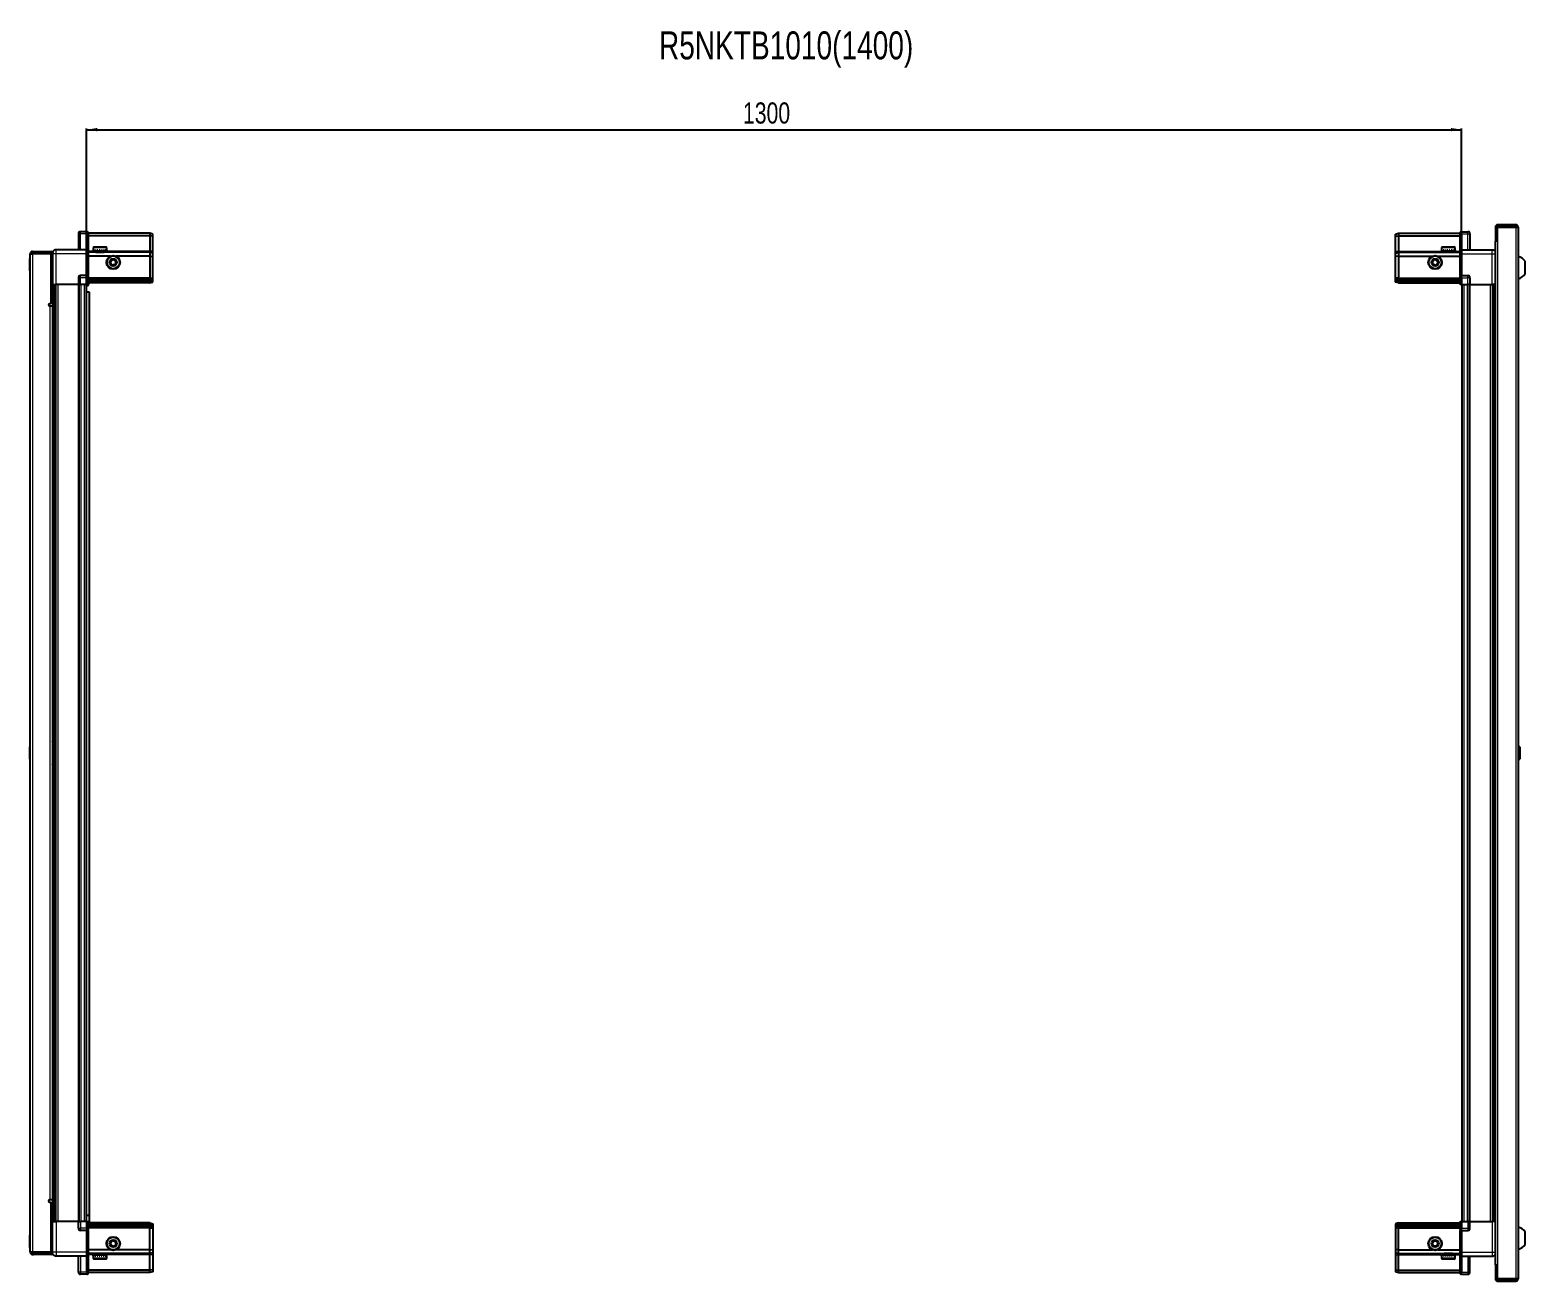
# Model space of a CAD drawing. Header units: millimetres. Extents: x -659 to 3374, y -1410 to 1457.
# Drawn here: x 718 to 2131, y 274 to 1457 of the extents above; entities that cross this region are included whole.
import ezdxf

# ---------------------------------------------------------------- set-up
doc = ezdxf.new("R2010")
doc.units = ezdxf.units.MM
doc.layers.add('FORMAT', color=7, linetype='Continuous')
doc.styles.add('SLDTEXTSTYLE0', font='TXT', dxfattribs={"width": 0.75})
doc.dimstyles.new('SLDDIMSTYLE0', dxfattribs={"dimtxt": 20, "dimasz": 10, "dimexe": 0, "dimexo": 0.0625, "dimgap": 5, "dimtad": 2, "dimdec": 1, "dimrnd": 1e-09, "dimzin": 12, "dimdsep": 46, "dimtxsty": 'SLDTEXTSTYLE0', "dimsah": 1, "dimcen": 0.09, "dimadec": 0, "dimazin": 3, "dimtfac": 1, "dimtofl": 0, "dimtmove": 0, "dimatfit": 3, "dimfxl": 0, "dimfrac": 2, "dimtolj": 1, "dimtzin": 12, "dimarcsym": 0})

# ---------------------------------------------------------------- blocks, each defined once
blk = doc.blocks.new('_D_6')
at = {"layer": 'FORMAT'}
for p, q in [((771.5, 1216.3), (771.5, 1363.8)), ((771.5, 1362.8), (2071.5, 1362.8)), ((2071.5, 1216.3), (2071.5, 1363.8))]:
    blk.add_line(p, q, dxfattribs=at)
for points in [[(771.5, 1362.8), (781.5, 1361.3), (781.5, 1364.4)], [(2071.5, 1362.8), (2061.5, 1364.4), (2061.5, 1361.3)]]:
    blk.add_solid(points, dxfattribs=at)
at = {"layer": 'FORMAT', "insert": (1392, 1388.6), "char_height": 20, "attachment_point": 1, "style": 'SLDTEXTSTYLE0'}
blk.add_mtext('1300', dxfattribs=at)

msp = doc.modelspace()

# ---------------------------------------------------------------- linework, layer by layer
at = {"color": 7, "linetype": 'Continuous', "lineweight": 25}
for p, q in [((2122.77, 1272.83), (2105.47, 1272.83)), ((2122.77, 1271.33), (2122.77, 1272.83)), ((763.67, 1264.33), (763.67, 1249.33)), ((771.67, 1266.33), (765.67, 1266.33)), ((771.67, 1266.33), (772.01, 1266.33)), ((771.67, 1266.33), (771.67, 1264.33)), ((771.67, 1249.53), (771.67, 1264.33)), ((771.67, 1249.53), (771.67, 1264.33)), ((772.87, 1265.83), (772.01, 1266.33)), ((772.87, 1264.33), (772.87, 1265.83)), ((831.17, 1264.83), (772.87, 1264.83)), ((772.87, 1264.33), (772.87, 1249.53)), ((831.17, 1262.33), (772.87, 1262.33)), ((831.17, 1264.83), (831.17, 1262.33)), ((834.17, 1264.03), (831.17, 1264.83)), ((831.17, 1262.33), (831.17, 1247.83)), ((834.17, 1262.17), (831.17, 1262.33)), ((834.17, 1262.17), (834.17, 1264.03)), ((834.17, 1247.83), (834.17, 1262.17)), ((2008.87, 1264.03), (2011.87, 1264.83)), ((2008.87, 1262.17), (2008.87, 1264.03)), ((2008.87, 1262.17), (2011.87, 1262.33)), ((2008.87, 1247.83), (2008.87, 1262.17)), ((2011.87, 1264.83), (2011.87, 1262.33)), ((2011.87, 1264.83), (2070.17, 1264.83)), ((2011.87, 1262.33), (2011.87, 1247.83)), ((2011.87, 1262.33), (2070.17, 1262.33)), ((2071.04, 1266.33), (2070.17, 1265.83)), ((2071.04, 1266.33), (2070.17, 1265.83)), ((2070.17, 1265.83), (2070.17, 1264.33)), ((2070.17, 1249.53), (2070.17, 1264.33)), ((2071.37, 1266.33), (2071.04, 1266.33)), ((2071.37, 1266.33), (2071.04, 1266.33)), ((2071.37, 1266.33), (2071.37, 1266.33)), ((2071.37, 1264.33), (2071.37, 1266.33)), ((2071.37, 1266.33), (2077.37, 1266.33)), ((2071.37, 1264.33), (2071.37, 1249.53)), ((2079.37, 1264.33), (2079.37, 1249.33)), ((2103.37, 1270.73), (2103.37, 1258.33)), ((2103.37, 1258.33), (2104.87, 1258.33)), ((2104.87, 1270.73), (2104.87, 1258.33)), ((2105.37, 1257.83), (2105.37, 1270.73)), ((2105.37, 1270.73), (2122.77, 1270.73)), ((2122.77, 1271.33), (2105.47, 1271.33)), ((2122.77, 1270.73), (2124.87, 1270.73)), ((2124.87, 1270.73), (2124.87, 275.93)), ((719.67, 1245.48), (718.17, 1245.48)), ((718.17, 1244.98), (718.17, 1245.48)), ((718.17, 301.68), (718.17, 1244.98)), ((720.27, 1246.08), (720.27, 1247.58)), ((720.27, 1247.58), (721.17, 1247.58)), ((720.27, 1246.08), (721.17, 1246.08)), ((720.27, 1245.58), (737.67, 1245.58)), ((721.17, 1246.08), (721.17, 1247.58)), ((721.17, 1247.58), (737.67, 1247.58)), ((721.17, 1246.08), (737.67, 1246.08)), ((737.67, 1246.08), (737.67, 1247.58)), ((739.17, 1245.58), (737.67, 1245.58)), ((737.67, 1245.58), (737.67, 1198.08)), ((739.17, 1245.33), (739.17, 1216.33)), ((771.67, 1249.33), (742.67, 1249.33)), ((771.67, 1249.33), (771.67, 1249.53)), ((771.67, 1249.33), (772.87, 1249.33)), ((771.67, 1245.33), (771.67, 1249.33)), ((771.67, 1225.03), (771.67, 1245.33)), ((772.87, 1249.53), (772.87, 1249.33)), ((772.87, 1249.33), (772.87, 1245.33)), ((831.17, 1246.83), (772.87, 1246.83)), ((772.87, 1245.33), (772.87, 1225.03)), ((777.67, 1251.23), (777.67, 1248.83)), ((777.67, 1248.83), (777.67, 1248.33)), ((777.67, 1248.33), (777.81, 1248.33)), ((778, 1248.83), (777.81, 1248.83)), ((777.81, 1248.83), (777.81, 1248.33)), ((777.81, 1248.33), (778, 1248.33)), ((778, 1248.83), (778, 1248.33)), ((778, 1248.33), (778.53, 1248.33)), ((778.47, 1252.03), (785.64, 1252.03)), ((778.93, 1248.83), (778.53, 1248.83)), ((778.53, 1248.83), (778.53, 1248.33)), ((778.53, 1248.33), (778.93, 1248.33)), ((778.93, 1248.83), (778.93, 1248.33)), ((778.93, 1248.33), (779.8, 1248.33)), ((779.77, 1248.33), (779.77, 1248.23)), ((779.77, 1248.23), (788.57, 1248.23)), ((780.37, 1248.83), (779.8, 1248.83)), ((779.8, 1248.83), (779.8, 1248.33)), ((779.8, 1248.33), (780.37, 1248.33)), ((780.17, 1247.83), (780.86, 1247.35)), ((780.17, 1247.83), (785.2, 1247.83)), ((780.86, 1247.35), (780.17, 1246.86)), ((780.17, 1246.86), (780.17, 1246.83)), ((780.17, 1246.86), (785.2, 1246.86)), ((780.37, 1248.83), (780.37, 1248.33)), ((780.37, 1248.33), (781.49, 1248.33)), ((780.86, 1247.35), (785.03, 1247.35)), ((782.18, 1248.83), (781.49, 1248.83)), ((781.49, 1248.83), (781.49, 1248.33)), ((781.49, 1248.33), (782.18, 1248.33)), ((782.18, 1248.83), (782.18, 1248.33)), ((782.18, 1248.33), (783.46, 1248.33)), ((784.19, 1248.83), (783.46, 1248.83)), ((783.46, 1248.83), (783.46, 1248.33)), ((783.46, 1248.33), (783.69, 1248.33)), ((783.69, 1248.83), (783.69, 1248.33)), ((784.19, 1248.83), (784.19, 1248.33)), ((784.19, 1248.83), (784.19, 1248.33)), ((784.19, 1248.33), (785.49, 1248.33)), ((784.19, 1248.33), (784.19, 1248.33)), ((785.03, 1247.35), (787.48, 1247.35)), ((785.2, 1247.83), (788.17, 1247.83)), ((785.2, 1246.86), (788.17, 1246.86)), ((786.2, 1248.83), (785.49, 1248.83)), ((785.49, 1248.83), (785.49, 1248.33)), ((785.55, 1248.83), (785.55, 1248.33)), ((785.55, 1248.33), (786.2, 1248.33)), ((785.64, 1252.03), (789.87, 1252.03)), ((786.2, 1248.83), (786.2, 1248.33)), ((786.2, 1248.33), (787.39, 1248.33)), ((788.01, 1248.83), (787.39, 1248.83)), ((787.39, 1248.83), (787.39, 1248.33)), ((787.39, 1248.33), (788.01, 1248.33)), ((787.48, 1247.35), (788.17, 1247.83)), ((788.17, 1246.86), (787.48, 1247.35)), ((788.01, 1248.83), (788.01, 1248.33)), ((788.01, 1248.33), (788.98, 1248.33)), ((788.17, 1246.83), (788.17, 1246.86)), ((788.57, 1248.23), (788.57, 1248.33)), ((789.44, 1248.83), (788.98, 1248.83)), ((788.98, 1248.83), (788.98, 1248.33)), ((788.98, 1248.33), (789.44, 1248.33)), ((789.44, 1248.83), (789.44, 1248.33)), ((789.44, 1248.33), (790.1, 1248.33)), ((790.36, 1248.83), (790.1, 1248.83)), ((790.1, 1248.83), (790.1, 1248.33)), ((790.1, 1248.33), (790.36, 1248.33)), ((790.36, 1248.83), (790.36, 1248.33)), ((790.36, 1248.33), (790.63, 1248.33)), ((790.67, 1248.83), (790.63, 1248.83)), ((790.63, 1248.83), (790.63, 1248.33)), ((790.63, 1248.33), (790.67, 1248.33)), ((790.67, 1248.83), (790.67, 1251.23)), ((790.67, 1248.83), (790.67, 1248.33)), ((831.17, 1247.83), (831.17, 1246.83)), ((831.17, 1246.83), (831.17, 1243.33)), ((834.17, 1246.03), (831.17, 1246.83)), ((834.17, 1246.03), (834.17, 1247.83)), ((834.17, 1243), (834.17, 1246.03)), ((2008.87, 1246.03), (2008.87, 1247.83)), ((2008.87, 1246.03), (2011.87, 1246.83)), ((2008.87, 1243), (2008.87, 1246.03)), ((2011.87, 1247.83), (2011.87, 1246.83)), ((2011.87, 1246.83), (2011.87, 1243.33)), ((2011.87, 1246.83), (2070.17, 1246.83)), ((2052.37, 1251.23), (2052.37, 1248.33)), ((2052.37, 1248.33), (2052.41, 1248.33)), ((2052.53, 1248.83), (2052.41, 1248.83)), ((2052.41, 1248.83), (2052.41, 1248.33)), ((2052.41, 1248.33), (2052.53, 1248.33)), ((2052.53, 1248.83), (2052.53, 1248.33)), ((2052.53, 1248.33), (2052.94, 1248.33)), ((2053.28, 1248.83), (2052.94, 1248.83)), ((2052.94, 1248.83), (2052.94, 1248.33)), ((2052.94, 1248.33), (2053.28, 1248.33)), ((2053.17, 1252.03), (2064.57, 1252.03)), ((2053.28, 1248.83), (2053.28, 1248.33)), ((2053.28, 1248.33), (2054.05, 1248.33)), ((2054.58, 1248.83), (2054.05, 1248.83)), ((2054.05, 1248.83), (2054.05, 1248.33)), ((2054.05, 1248.33), (2054.58, 1248.33)), ((2054.47, 1248.33), (2054.47, 1248.23)), ((2054.47, 1248.23), (2063.27, 1248.23)), ((2054.58, 1248.83), (2054.58, 1248.33)), ((2054.58, 1248.33), (2055.63, 1248.33)), ((2054.87, 1247.83), (2055.56, 1247.35)), ((2054.87, 1247.83), (2062.87, 1247.83)), ((2055.56, 1247.35), (2054.87, 1246.86)), ((2054.87, 1246.86), (2054.87, 1246.83)), ((2054.87, 1246.86), (2062.87, 1246.86)), ((2055.56, 1247.35), (2062.18, 1247.35)), ((2056.3, 1248.83), (2055.63, 1248.83)), ((2055.63, 1248.83), (2055.63, 1248.33)), ((2055.63, 1248.33), (2056.3, 1248.33)), ((2056.3, 1248.83), (2056.3, 1248.33)), ((2056.3, 1248.33), (2057.53, 1248.33)), ((2058.27, 1248.83), (2057.53, 1248.83)), ((2057.53, 1248.83), (2057.53, 1248.33)), ((2057.53, 1248.33), (2057.97, 1248.33)), ((2057.97, 1248.83), (2057.97, 1248.33)), ((2058.27, 1248.83), (2058.27, 1248.33)), ((2058.27, 1248.33), (2059.57, 1248.33)), ((2060.29, 1248.83), (2059.57, 1248.83)), ((2059.57, 1248.83), (2059.57, 1248.33)), ((2059.84, 1248.83), (2059.84, 1248.33)), ((2059.84, 1248.33), (2060.29, 1248.33)), ((2060.29, 1248.83), (2060.29, 1248.33)), ((2060.29, 1248.33), (2061.53, 1248.33)), ((2062.19, 1248.83), (2061.53, 1248.83)), ((2061.53, 1248.83), (2061.53, 1248.33)), ((2061.53, 1248.33), (2062.19, 1248.33)), ((2062.18, 1247.35), (2062.87, 1247.83)), ((2062.87, 1246.86), (2062.18, 1247.35)), ((2062.19, 1248.83), (2062.19, 1248.33)), ((2062.19, 1248.33), (2063.23, 1248.33)), ((2062.87, 1246.83), (2062.87, 1246.86)), ((2063.75, 1248.83), (2063.23, 1248.83)), ((2063.23, 1248.83), (2063.23, 1248.33)), ((2063.23, 1248.33), (2063.75, 1248.33)), ((2063.27, 1248.23), (2063.27, 1248.33)), ((2063.75, 1248.83), (2063.75, 1248.33)), ((2063.75, 1248.33), (2064.51, 1248.33)), ((2064.84, 1248.83), (2064.51, 1248.83)), ((2064.51, 1248.83), (2064.51, 1248.33)), ((2064.51, 1248.33), (2064.84, 1248.33)), ((2064.84, 1248.83), (2064.84, 1248.33)), ((2064.84, 1248.33), (2065.23, 1248.33)), ((2065.34, 1248.83), (2065.23, 1248.83)), ((2065.23, 1248.83), (2065.23, 1248.33)), ((2065.23, 1248.33), (2065.34, 1248.33)), ((2065.34, 1248.83), (2065.34, 1248.33)), ((2065.34, 1248.33), (2065.37, 1248.33)), ((2065.37, 1248.33), (2065.37, 1251.23)), ((2070.17, 1249.33), (2070.17, 1249.53)), ((2071.37, 1249.33), (2070.17, 1249.33)), ((2070.17, 1245.33), (2070.17, 1249.33)), ((2070.17, 1225.03), (2070.17, 1245.33)), ((2071.37, 1249.53), (2071.37, 1249.33)), ((2071.37, 1249.33), (2071.37, 1245.33)), ((2071.37, 1249.33), (2100.37, 1249.33)), ((2071.37, 1245.33), (2071.37, 1225.03)), ((2103.27, 1257.83), (2103.27, 288.83)), ((2103.27, 1257.83), (2105.37, 1257.83)), ((718.17, 1240.96), (717.87, 1240.96)), ((717.87, 1229.39), (717.87, 1240.96)), ((794.17, 1243.33), (772.87, 1243.33)), ((831.17, 1243.33), (799.17, 1243.33)), ((831.17, 1243.33), (831.17, 1222.83)), ((831.17, 1243.33), (834.17, 1243)), ((834.17, 1222.83), (834.17, 1243)), ((2011.87, 1243.33), (2008.87, 1243)), ((2008.87, 1222.83), (2008.87, 1243)), ((2011.87, 1243.33), (2011.87, 1222.83)), ((2011.87, 1243.33), (2043.87, 1243.33)), ((2048.87, 1243.33), (2070.17, 1243.33)), ((2131.47, 1226.33), (2131.47, 1238.33)), ((717.87, 1229.39), (718.17, 1229.39)), ((737.67, 1219.08), (739.17, 1219.08)), ((739.17, 1216.33), (737.67, 1216.33)), ((739.82, 330.33), (739.82, 1216.33)), ((741.62, 1216.33), (741.62, 330.33)), ((741.65, 1216.33), (741.65, 330.33)), ((763.67, 1216.33), (742.67, 1216.33)), ((763.67, 1222.83), (763.67, 1216.33)), ((763.67, 1216.33), (765.67, 1216.33)), ((764.32, 330.33), (764.32, 1216.33)), ((771.67, 1224.83), (765.67, 1224.83)), ((771.67, 1216.33), (765.67, 1216.33)), ((771.52, 330.33), (771.52, 1216.33)), ((771.67, 1224.83), (771.67, 1225.03)), ((771.67, 1224.83), (771.67, 1222.83)), ((771.67, 1224.83), (772.87, 1224.83)), ((771.67, 1216.33), (771.67, 1222.83)), ((771.67, 1216.33), (771.67, 1222.83)), ((771.67, 1216.33), (771.67, 1216.33)), ((771.67, 1216.33), (772.01, 1216.33)), ((772.01, 1216.33), (772.01, 1222.83)), ((772.87, 1216.33), (772.01, 1216.33)), ((772.01, 1216.33), (772.01, 1216.33)), ((772.87, 1225.03), (772.87, 1224.83)), ((772.87, 1224.15), (772.87, 1224.83)), ((772.87, 1224.15), (772.87, 1216.33)), ((831.17, 1221.83), (772.87, 1221.83)), ((831.17, 1220.83), (772.87, 1220.83)), ((831.17, 1219.33), (772.87, 1219.33)), ((831.17, 1217.83), (772.87, 1217.83)), ((831.17, 1222.83), (831.17, 1221.83)), ((831.17, 1221.83), (831.17, 1220.83)), ((831.17, 1221.83), (834.17, 1221.03)), ((831.17, 1220.83), (831.17, 1219.33)), ((831.17, 1220.83), (834.17, 1220.29)), ((831.17, 1219.33), (834.17, 1219.78)), ((831.17, 1219.33), (831.17, 1217.83)), ((831.17, 1217.83), (834.17, 1218.63)), ((834.17, 1221.03), (834.17, 1222.83)), ((834.17, 1220.29), (834.17, 1221.03)), ((834.17, 1219.78), (834.17, 1220.29)), ((834.17, 1218.63), (834.17, 1219.78)), ((2008.87, 1221.03), (2008.87, 1222.83)), ((2011.87, 1221.83), (2008.87, 1221.03)), ((2008.87, 1220.29), (2008.87, 1221.03)), ((2011.87, 1220.83), (2008.87, 1220.29)), ((2008.87, 1219.78), (2008.87, 1220.29)), ((2011.87, 1219.33), (2008.87, 1219.78)), ((2008.87, 1218.63), (2008.87, 1219.78)), ((2011.87, 1217.83), (2008.87, 1218.63)), ((2011.87, 1222.83), (2011.87, 1221.83)), ((2011.87, 1221.83), (2011.87, 1220.83)), ((2011.87, 1221.83), (2070.17, 1221.83)), ((2011.87, 1220.83), (2011.87, 1219.33)), ((2011.87, 1220.83), (2070.17, 1220.83)), ((2011.87, 1219.33), (2011.87, 1217.83)), ((2011.87, 1219.33), (2070.17, 1219.33)), ((2011.87, 1217.83), (2070.17, 1217.83)), ((2070.17, 1224.83), (2070.17, 1225.03)), ((2071.37, 1224.83), (2070.17, 1224.83)), ((2070.17, 1224.83), (2070.17, 1224.15)), ((2070.17, 1216.33), (2070.17, 1224.15)), ((2071.04, 1216.33), (2070.17, 1216.33)), ((2071.04, 1222.83), (2071.04, 1216.33)), ((2071.37, 1216.33), (2071.04, 1216.33)), ((2071.37, 1225.03), (2071.37, 1224.83)), ((2071.37, 1222.83), (2071.37, 1224.83)), ((2071.37, 1222.83), (2071.37, 1224.83)), ((2071.37, 1224.83), (2077.37, 1224.83)), ((2071.37, 1222.83), (2071.37, 1216.33)), ((2071.37, 1216.33), (2077.37, 1216.33)), ((2071.52, 1216.33), (2071.52, 330.33)), ((2079.37, 1216.33), (2077.37, 1216.33)), ((2078.72, 1216.33), (2078.72, 330.33)), ((2079.37, 1222.83), (2079.37, 1216.33)), ((2079.37, 1216.33), (2100.37, 1216.33)), ((2101.4, 330.33), (2101.4, 1216.33)), ((2101.43, 330.33), (2101.43, 1216.33)), ((2103.22, 1216.33), (2103.22, 330.33)), ((771.52, 1209.33), (774.02, 1209.33)), ((774.02, 1209.33), (774.02, 335.83)), ((737.67, 1198.08), (736.32, 1198.08)), ((736.32, 1196.08), (737.07, 1196.08)), ((737.07, 1196.08), (739.17, 1196.08)), ((739.17, 1196.08), (739.17, 350.58)), ((718.17, 779.11), (717.87, 779.11)), ((717.87, 767.54), (717.87, 779.11)), ((739.67, 782.83), (739.67, 763.83)), ((2125.86, 779.11), (2124.87, 778.13)), ((2126.37, 779.11), (2125.86, 779.11)), ((2125.86, 779.11), (2125.86, 767.54)), ((2126.37, 779.11), (2126.37, 767.54)), ((717.87, 767.54), (718.17, 767.54)), ((2124.87, 768.53), (2125.86, 767.54)), ((2125.86, 767.54), (2126.37, 767.54)), ((737.07, 350.58), (736.32, 350.58)), ((736.32, 348.58), (737.67, 348.58)), ((739.17, 350.58), (737.07, 350.58)), ((737.67, 348.58), (737.67, 301.08)), ((739.17, 330.33), (737.67, 330.33)), ((739.17, 327.58), (737.67, 327.58)), ((739.17, 301.33), (739.17, 330.33)), ((763.67, 330.33), (742.67, 330.33)), ((763.67, 323.83), (763.67, 330.33)), ((763.67, 330.33), (765.67, 330.33)), ((771.67, 330.33), (765.67, 330.33)), ((774.02, 335.83), (771.52, 335.83)), ((771.67, 323.83), (771.67, 330.33)), ((771.67, 330.33), (772.01, 330.33)), ((772.01, 323.83), (772.01, 330.33)), ((772.01, 330.33), (772.87, 330.33)), ((772.87, 330.33), (772.87, 322.51)), ((831.17, 328.83), (772.87, 328.83)), ((831.17, 327.33), (772.87, 327.33)), ((831.17, 325.83), (772.87, 325.83)), ((774.02, 335.83), (774.02, 328.83)), ((831.17, 327.33), (831.17, 328.83)), ((831.17, 328.83), (834.17, 328.03)), ((831.17, 325.83), (831.17, 327.33)), ((831.17, 327.33), (834.17, 326.87)), ((831.17, 325.83), (834.17, 326.37)), ((831.17, 324.83), (831.17, 325.83)), ((831.17, 324.83), (834.17, 325.63)), ((834.17, 328.03), (834.17, 326.87)), ((834.17, 326.87), (834.17, 326.37)), ((834.17, 326.37), (834.17, 325.63)), ((834.17, 325.63), (834.17, 323.83)), ((2011.87, 328.83), (2008.87, 328.03)), ((2008.87, 328.03), (2008.87, 326.87)), ((2011.87, 327.33), (2008.87, 326.87)), ((2008.87, 326.87), (2008.87, 326.37)), ((2008.87, 326.37), (2008.87, 325.63)), ((2011.87, 325.83), (2008.87, 326.37)), ((2011.87, 324.83), (2008.87, 325.63)), ((2008.87, 325.63), (2008.87, 323.83)), ((2011.87, 327.33), (2011.87, 328.83)), ((2011.87, 328.83), (2070.17, 328.83)), ((2011.87, 327.33), (2070.17, 327.33)), ((2011.87, 325.83), (2011.87, 327.33)), ((2011.87, 324.83), (2011.87, 325.83)), ((2011.87, 325.83), (2070.17, 325.83)), ((2070.17, 322.51), (2070.17, 330.33)), ((2070.17, 330.33), (2071.04, 330.33)), ((2071.04, 330.33), (2071.04, 330.33)), ((2071.37, 330.33), (2071.04, 330.33)), ((2071.04, 330.33), (2071.04, 323.83)), ((2071.37, 330.33), (2071.37, 330.33)), ((2071.37, 330.33), (2071.37, 323.83)), ((2071.37, 330.33), (2077.37, 330.33)), ((2071.37, 330.33), (2071.37, 323.83)), ((2079.37, 330.33), (2077.37, 330.33)), ((2079.37, 323.83), (2079.37, 330.33)), ((2079.37, 330.33), (2100.37, 330.33)), ((718.17, 317.26), (717.87, 317.26)), ((717.87, 307.59), (717.87, 317.26)), ((771.67, 321.83), (765.67, 321.83)), ((771.67, 323.83), (771.67, 321.83)), ((771.67, 323.83), (771.67, 321.83)), ((771.67, 321.83), (772.87, 321.83)), ((771.67, 321.63), (771.67, 321.83)), ((771.67, 301.33), (771.67, 321.63)), ((831.17, 324.83), (772.87, 324.83)), ((772.87, 321.83), (772.87, 322.51)), ((772.87, 321.83), (772.87, 321.63)), ((772.87, 321.63), (772.87, 301.33)), ((831.17, 323.83), (831.17, 324.83)), ((831.17, 303.33), (831.17, 323.83)), ((834.17, 323.83), (834.17, 303.66)), ((2008.87, 323.83), (2008.87, 303.66)), ((2011.87, 324.83), (2070.17, 324.83)), ((2011.87, 323.83), (2011.87, 324.83)), ((2011.87, 303.33), (2011.87, 323.83)), ((2070.17, 322.51), (2070.17, 321.83)), ((2071.37, 321.83), (2070.17, 321.83)), ((2070.17, 321.63), (2070.17, 321.83)), ((2070.17, 301.33), (2070.17, 321.63)), ((2071.37, 321.83), (2071.37, 323.83)), ((2071.37, 321.83), (2071.37, 321.63)), ((2071.37, 321.83), (2077.37, 321.83)), ((2071.37, 321.63), (2071.37, 301.33)), ((2131.47, 308.33), (2131.47, 320.33)), ((717.87, 305.69), (717.87, 307.59)), ((717.87, 305.69), (718.17, 305.69)), ((718.17, 301.18), (718.17, 301.68)), ((719.67, 301.18), (718.17, 301.18)), ((737.67, 301.08), (720.27, 301.08)), ((720.27, 300.58), (720.27, 299.08)), ((720.27, 300.58), (721.17, 300.58)), ((720.27, 299.08), (721.17, 299.08)), ((737.67, 300.58), (721.17, 300.58)), ((721.17, 300.58), (721.17, 299.08)), ((737.67, 299.08), (721.17, 299.08)), ((737.67, 301.08), (739.17, 301.08)), ((737.67, 300.58), (737.67, 299.08)), ((771.67, 297.33), (742.67, 297.33)), ((763.67, 282.33), (763.67, 297.33)), ((771.67, 297.33), (771.67, 301.33)), ((771.67, 297.33), (772.87, 297.33)), ((771.67, 297.13), (771.67, 297.33)), ((771.67, 282.33), (771.67, 297.13)), ((794.17, 303.33), (772.87, 303.33)), ((772.87, 301.33), (772.87, 297.33)), ((831.17, 299.83), (772.87, 299.83)), ((772.87, 297.33), (772.87, 297.13)), ((772.87, 297.13), (772.87, 282.33)), ((777.67, 298.33), (777.67, 295.43)), ((777.77, 298.33), (777.67, 298.33)), ((777.77, 297.83), (777.77, 298.33)), ((777.94, 298.33), (777.77, 298.33)), ((777.77, 297.83), (777.94, 297.83)), ((777.94, 297.83), (777.94, 298.33)), ((778.43, 298.33), (777.94, 298.33)), ((778.43, 297.83), (778.43, 298.33)), ((778.81, 298.33), (778.43, 298.33)), ((778.43, 297.83), (778.81, 297.83)), ((778.81, 297.83), (778.81, 298.33)), ((779.65, 298.33), (778.81, 298.33)), ((779.65, 297.83), (779.65, 298.33)), ((780.2, 298.33), (779.65, 298.33)), ((779.65, 297.83), (780.2, 297.83)), ((779.77, 298.43), (779.77, 298.33)), ((785.17, 298.43), (779.77, 298.43)), ((780.17, 299.83), (780.17, 299.8)), ((780.17, 299.8), (780.86, 299.31)), ((780.28, 299.8), (780.17, 299.8)), ((780.86, 299.31), (780.17, 298.83)), ((780.28, 298.83), (780.17, 298.83)), ((780.2, 297.83), (780.2, 298.33)), ((781.31, 298.33), (780.2, 298.33)), ((788.17, 299.8), (780.28, 299.8)), ((788.17, 298.83), (780.28, 298.83)), ((780.95, 299.31), (780.86, 299.31)), ((787.48, 299.31), (780.95, 299.31)), ((781.31, 297.83), (781.31, 298.33)), ((781.99, 298.33), (781.31, 298.33)), ((781.31, 297.83), (781.99, 297.83)), ((781.99, 297.83), (781.99, 298.33)), ((783.25, 298.33), (781.99, 298.33)), ((783.25, 297.83), (783.25, 298.33)), ((783.55, 298.33), (783.25, 298.33)), ((783.25, 297.83), (783.99, 297.83)), ((783.55, 297.83), (783.55, 298.33)), ((783.99, 297.83), (783.99, 298.33)), ((785.29, 298.33), (783.99, 298.33)), ((788.57, 298.43), (785.17, 298.43)), ((785.29, 297.83), (785.29, 298.33)), ((785.29, 297.83), (786, 297.83)), ((785.41, 297.83), (785.41, 298.33)), ((786, 298.33), (785.41, 298.33)), ((786, 297.83), (786, 298.33)), ((787.21, 298.33), (786, 298.33)), ((787.21, 297.83), (787.21, 298.33)), ((787.84, 298.33), (787.21, 298.33)), ((787.21, 297.83), (787.84, 297.83)), ((787.48, 299.31), (788.17, 299.8)), ((788.17, 298.83), (787.48, 299.31)), ((787.84, 297.83), (787.84, 298.33)), ((788.84, 298.33), (787.84, 298.33)), ((788.17, 299.8), (788.17, 299.83)), ((788.57, 298.33), (788.57, 298.43)), ((788.84, 297.83), (788.84, 298.33)), ((789.32, 298.33), (788.84, 298.33)), ((788.84, 297.83), (789.32, 297.83)), ((789.32, 297.83), (789.32, 298.33)), ((790.01, 298.33), (789.32, 298.33)), ((790.01, 297.83), (790.01, 298.33)), ((790.3, 298.33), (790.01, 298.33)), ((790.01, 297.83), (790.3, 297.83)), ((790.3, 297.83), (790.3, 298.33)), ((790.61, 298.33), (790.3, 298.33)), ((790.61, 297.83), (790.61, 298.33)), ((790.67, 298.33), (790.61, 298.33)), ((790.61, 297.83), (790.67, 297.83)), ((790.67, 295.43), (790.67, 298.33)), ((790.67, 297.83), (790.67, 298.33)), ((790.67, 298.33), (790.67, 298.33)), ((831.17, 303.33), (799.17, 303.33)), ((831.17, 303.33), (834.17, 303.66)), ((831.17, 299.83), (831.17, 303.33)), ((834.17, 300.63), (831.17, 299.83)), ((831.17, 298.83), (831.17, 299.83)), ((831.17, 284.33), (831.17, 298.83)), ((834.17, 303.66), (834.17, 300.63)), ((834.17, 300.63), (834.17, 298.83)), ((834.17, 298.83), (834.17, 284.48)), ((2011.87, 303.33), (2008.87, 303.66)), ((2008.87, 303.66), (2008.87, 300.63)), ((2008.87, 300.63), (2011.87, 299.83)), ((2008.87, 300.63), (2008.87, 298.83)), ((2008.87, 298.83), (2008.87, 284.48)), ((2011.87, 303.33), (2043.87, 303.33)), ((2011.87, 299.83), (2011.87, 303.33)), ((2011.87, 299.83), (2070.17, 299.83)), ((2011.87, 298.83), (2011.87, 299.83)), ((2011.87, 284.33), (2011.87, 298.83)), ((2048.87, 303.33), (2070.17, 303.33)), ((2052.37, 298.33), (2052.37, 295.43)), ((2052.39, 298.33), (2052.37, 298.33)), ((2052.39, 297.83), (2052.39, 298.33)), ((2052.49, 298.33), (2052.39, 298.33)), ((2052.39, 297.83), (2052.49, 297.83)), ((2052.49, 297.83), (2052.49, 298.33)), ((2052.86, 298.33), (2052.49, 298.33)), ((2052.86, 297.83), (2052.86, 298.33)), ((2053.18, 298.33), (2052.86, 298.33)), ((2052.86, 297.83), (2053.18, 297.83)), ((2053.18, 297.83), (2053.18, 298.33)), ((2053.92, 298.33), (2053.18, 298.33)), ((2053.92, 297.83), (2053.92, 298.33)), ((2054.43, 298.33), (2053.92, 298.33)), ((2053.92, 297.83), (2054.43, 297.83)), ((2054.43, 297.83), (2054.43, 298.33)), ((2055.46, 298.33), (2054.43, 298.33)), ((2054.47, 298.43), (2054.47, 298.33)), ((2063.27, 298.43), (2054.47, 298.43)), ((2054.87, 299.83), (2054.87, 299.8)), ((2054.87, 299.8), (2055.56, 299.31)), ((2062.87, 299.8), (2054.87, 299.8)), ((2055.56, 299.31), (2054.87, 298.83)), ((2062.87, 298.83), (2054.87, 298.83)), ((2055.46, 297.83), (2055.46, 298.33)), ((2056.11, 298.33), (2055.46, 298.33)), ((2055.46, 297.83), (2056.11, 297.83)), ((2062.18, 299.31), (2055.56, 299.31)), ((2056.11, 297.83), (2056.11, 298.33)), ((2057.34, 298.33), (2056.11, 298.33)), ((2057.34, 297.83), (2057.34, 298.33)), ((2057.83, 298.33), (2057.34, 298.33)), ((2057.34, 297.83), (2058.07, 297.83)), ((2057.83, 297.83), (2057.83, 298.33)), ((2058.07, 297.83), (2058.07, 298.33)), ((2059.37, 298.33), (2058.07, 298.33)), ((2059.37, 297.83), (2059.37, 298.33)), ((2059.37, 297.83), (2060.1, 297.83)), ((2059.7, 297.83), (2059.7, 298.33)), ((2060.1, 298.33), (2059.7, 298.33)), ((2060.1, 297.83), (2060.1, 298.33)), ((2061.34, 298.33), (2060.1, 298.33)), ((2061.34, 297.83), (2061.34, 298.33)), ((2062.01, 298.33), (2061.34, 298.33)), ((2061.34, 297.83), (2062.01, 297.83)), ((2062.01, 297.83), (2062.01, 298.33)), ((2063.08, 298.33), (2062.01, 298.33)), ((2062.18, 299.31), (2062.87, 299.8)), ((2062.87, 298.83), (2062.18, 299.31)), ((2062.87, 299.8), (2062.87, 299.83)), ((2063.08, 297.83), (2063.08, 298.33)), ((2063.62, 298.33), (2063.08, 298.33)), ((2063.08, 297.83), (2063.62, 297.83)), ((2063.27, 298.33), (2063.27, 298.43)), ((2063.62, 297.83), (2063.62, 298.33)), ((2064.41, 298.33), (2063.62, 298.33)), ((2064.41, 297.83), (2064.41, 298.33)), ((2064.76, 298.33), (2064.41, 298.33)), ((2064.41, 297.83), (2064.76, 297.83)), ((2064.76, 297.83), (2064.76, 298.33)), ((2065.19, 298.33), (2064.76, 298.33)), ((2065.19, 297.83), (2065.19, 298.33)), ((2065.32, 298.33), (2065.19, 298.33)), ((2065.19, 297.83), (2065.32, 297.83)), ((2065.32, 297.83), (2065.32, 298.33)), ((2065.37, 298.33), (2065.32, 298.33)), ((2065.37, 295.43), (2065.37, 298.33)), ((2070.17, 297.33), (2070.17, 301.33)), ((2071.37, 297.33), (2070.17, 297.33)), ((2070.17, 297.13), (2070.17, 297.33)), ((2070.17, 282.33), (2070.17, 297.13)), ((2071.37, 301.33), (2071.37, 297.33)), ((2071.37, 297.33), (2071.37, 297.13)), ((2071.37, 297.33), (2100.37, 297.33)), ((2071.37, 297.13), (2071.37, 282.33)), ((2071.37, 297.13), (2071.37, 282.33)), ((2079.37, 282.33), (2079.37, 297.33)), ((831.17, 284.33), (772.87, 284.33)), ((778.62, 294.63), (778.47, 294.63)), ((789.87, 294.63), (778.62, 294.63)), ((834.17, 284.48), (831.17, 284.33)), ((831.17, 281.83), (831.17, 284.33)), ((834.17, 284.48), (834.17, 282.63)), ((2008.87, 284.48), (2011.87, 284.33)), ((2008.87, 284.48), (2008.87, 282.63)), ((2011.87, 284.33), (2070.17, 284.33)), ((2011.87, 281.83), (2011.87, 284.33)), ((2064.57, 294.63), (2053.17, 294.63)), ((2105.37, 288.83), (2103.27, 288.83)), ((2103.37, 288.33), (2104.87, 288.33)), ((2103.37, 288.33), (2103.37, 275.93)), ((2104.87, 288.33), (2104.87, 275.93)), ((2105.37, 275.93), (2105.37, 288.83)), ((771.67, 280.33), (765.67, 280.33)), ((771.67, 282.33), (771.67, 280.33)), ((771.67, 280.33), (772.01, 280.33)), ((771.67, 280.33), (772.01, 280.33)), ((771.67, 280.33), (771.67, 280.33)), ((772.01, 280.33), (772.87, 280.83)), ((772.01, 280.33), (772.87, 280.83)), ((772.87, 280.83), (772.87, 282.33)), ((831.17, 281.83), (772.87, 281.83)), ((834.17, 282.63), (831.17, 281.83)), ((2008.87, 282.63), (2011.87, 281.83)), ((2011.87, 281.83), (2070.17, 281.83)), ((2070.17, 282.33), (2070.17, 280.83)), ((2070.17, 280.83), (2071.04, 280.33)), ((2071.37, 280.33), (2071.04, 280.33)), ((2071.37, 280.33), (2071.37, 282.33)), ((2071.37, 280.33), (2077.37, 280.33)), ((2122.77, 275.93), (2105.37, 275.93)), ((2105.47, 275.33), (2122.77, 275.33)), ((2105.47, 273.83), (2122.77, 273.83)), ((2124.87, 275.93), (2122.77, 275.93)), ((2122.77, 275.33), (2122.77, 273.83))]:
    msp.add_line(p, q, dxfattribs=at)
at = {"color": 8, "linetype": 'Continuous', "lineweight": 18}
for p, q in [((2105.47, 1271.33), (2105.47, 1272.83)), ((765.67, 1264.33), (763.67, 1264.33)), ((765.67, 1264.33), (765.67, 1266.33)), ((765.67, 1249.33), (765.67, 1264.33)), ((771.67, 1264.33), (765.67, 1264.33)), ((771.67, 1264.33), (772.87, 1264.33)), ((2071.37, 1264.33), (2070.17, 1264.33)), ((2071.37, 1264.33), (2077.37, 1264.33)), ((2077.37, 1264.33), (2077.37, 1266.33)), ((2077.37, 1264.33), (2079.37, 1264.33)), ((2077.37, 1249.33), (2077.37, 1264.33)), ((2104.87, 1270.73), (2103.37, 1270.73)), ((2122.77, 1270.73), (2122.77, 275.93)), ((720.27, 1245.58), (720.27, 301.08)), ((742.67, 1216.33), (742.67, 1245.33)), ((771.67, 1245.33), (742.67, 1245.33)), ((771.67, 1249.53), (772.87, 1249.53)), ((771.67, 1245.33), (772.87, 1245.33)), ((780.17, 1247.83), (772.87, 1247.83)), ((777.67, 1251.23), (785.85, 1251.23)), ((785.85, 1251.23), (790.67, 1251.23)), ((831.17, 1247.83), (788.17, 1247.83)), ((834.17, 1247.83), (831.17, 1247.83)), ((2008.87, 1247.83), (2011.87, 1247.83)), ((2011.87, 1247.83), (2054.87, 1247.83)), ((2052.37, 1251.23), (2065.37, 1251.23)), ((2062.87, 1247.83), (2070.17, 1247.83)), ((2070.17, 1249.53), (2071.37, 1249.53)), ((2071.37, 1245.33), (2070.17, 1245.33)), ((2071.37, 1245.33), (2100.37, 1245.33)), ((2100.37, 1216.33), (2100.37, 1245.33)), ((2105.37, 1257.83), (2105.37, 288.83)), ((739.17, 1196.08), (739.17, 1216.33)), ((740.41, 1216.33), (740.41, 330.33)), ((742.86, 330.33), (742.86, 1216.33)), ((744.27, 1216.33), (744.27, 330.33)), ((763.67, 1222.83), (765.67, 1222.83)), ((763.67, 330.33), (763.67, 1216.33)), ((765.67, 1222.83), (765.67, 1224.83)), ((765.67, 1216.33), (765.67, 1222.83)), ((771.67, 1222.83), (765.67, 1222.83)), ((766.32, 330.33), (766.32, 1216.33)), ((769.52, 330.33), (769.52, 1216.33)), ((771.67, 1225.03), (772.87, 1225.03)), ((771.67, 1222.83), (772.01, 1222.83)), ((771.67, 1216.33), (772.01, 1216.33)), ((831.17, 1222.83), (772.87, 1222.83)), ((831.17, 1222.83), (834.17, 1222.83)), ((2011.87, 1222.83), (2008.87, 1222.83)), ((2011.87, 1222.83), (2070.17, 1222.83)), ((2070.17, 1225.03), (2071.37, 1225.03)), ((2071.37, 1222.83), (2071.04, 1222.83)), ((2071.37, 1222.83), (2077.37, 1222.83)), ((2073.52, 1216.33), (2073.52, 330.33)), ((2076.72, 1216.33), (2076.72, 330.33)), ((2077.37, 1222.83), (2077.37, 1224.83)), ((2077.37, 1216.33), (2077.37, 1222.83)), ((2079.37, 1222.83), (2077.37, 1222.83)), ((2079.37, 1216.33), (2079.37, 330.33)), ((2098.78, 330.33), (2098.78, 1216.33)), ((2100.19, 1216.33), (2100.19, 330.33)), ((2102.64, 330.33), (2102.64, 1216.33)), ((737.07, 350.58), (737.07, 1196.08)), ((739.17, 330.33), (739.17, 350.58)), ((742.67, 330.33), (742.67, 301.33)), ((765.67, 330.33), (765.67, 323.83)), ((2071.37, 330.33), (2071.04, 330.33)), ((2077.37, 330.33), (2077.37, 323.83)), ((2100.37, 330.33), (2100.37, 301.33)), ((763.67, 323.83), (765.67, 323.83)), ((765.67, 323.83), (765.67, 321.83)), ((771.67, 323.83), (765.67, 323.83)), ((771.67, 323.83), (772.01, 323.83)), ((772.87, 321.63), (771.67, 321.63)), ((831.17, 323.83), (772.87, 323.83)), ((831.17, 323.83), (834.17, 323.83)), ((2011.87, 323.83), (2008.87, 323.83)), ((2011.87, 323.83), (2070.17, 323.83)), ((2071.37, 321.63), (2070.17, 321.63)), ((2071.37, 323.83), (2071.04, 323.83)), ((2071.37, 323.83), (2077.37, 323.83)), ((2077.37, 323.83), (2077.37, 321.83)), ((2079.37, 323.83), (2077.37, 323.83)), ((771.67, 301.33), (742.67, 301.33)), ((765.67, 297.33), (765.67, 282.33)), ((771.67, 301.33), (772.87, 301.33)), ((772.87, 297.13), (771.67, 297.13)), ((780.17, 298.83), (772.87, 298.83)), ((831.17, 298.83), (788.17, 298.83)), ((834.17, 298.83), (831.17, 298.83)), ((2008.87, 298.83), (2011.87, 298.83)), ((2011.87, 298.83), (2054.87, 298.83)), ((2062.87, 298.83), (2070.17, 298.83)), ((2071.37, 301.33), (2070.17, 301.33)), ((2071.37, 297.13), (2070.17, 297.13)), ((2071.37, 301.33), (2100.37, 301.33)), ((2077.37, 297.33), (2077.37, 282.33)), ((777.84, 295.43), (777.67, 295.43)), ((790.67, 295.43), (777.84, 295.43)), ((2065.37, 295.43), (2052.37, 295.43)), ((765.67, 282.33), (763.67, 282.33)), ((771.67, 282.33), (765.67, 282.33)), ((765.67, 282.33), (765.67, 280.33)), ((771.67, 282.33), (772.87, 282.33)), ((2071.37, 282.33), (2070.17, 282.33)), ((2071.37, 282.33), (2077.37, 282.33)), ((2077.37, 282.33), (2077.37, 280.33)), ((2077.37, 282.33), (2079.37, 282.33)), ((2104.87, 275.93), (2103.37, 275.93)), ((2105.47, 275.33), (2105.47, 273.83))]:
    msp.add_line(p, q, dxfattribs=at)
at = {"color": 7, "linetype": 'Continuous', "lineweight": 25}
for centre, radius in [((796.67, 1237.33), 6.5), ((796.67, 1237.33), 3.46), ((2046.37, 1237.33), 6.5), ((2046.37, 1237.33), 3.46), ((796.67, 309.33), 6.5), ((796.67, 309.33), 3.46), ((2046.37, 309.33), 6.5), ((2046.37, 309.33), 3.46)]:
    msp.add_circle(centre, radius, dxfattribs=at)
at = {"color": 8, "linetype": 'Continuous', "lineweight": 18}
for centre in [(796.67, 1237.33), (2046.37, 1237.33), (796.67, 309.33), (2046.37, 309.33)]:
    msp.add_circle(centre, 5.7, dxfattribs=at)
at = {"color": 7, "linetype": 'Continuous', "lineweight": 25}
for centre, radius, start, end in [((2105.47, 1270.73), 2.1, 90, 180), ((2122.77, 1270.73), 2.1, 0, 90), ((765.67, 1264.33), 2, 90, 180), ((2077.37, 1264.33), 2, 0, 90), ((2105.47, 1270.73), 0.6, 90, 180), ((2122.77, 1270.73), 0.6, 0, 90), ((720.17, 1245.08), 0.5, 90, 117.52901), ((737.57, 1245.48), 0.6, 9.59407, 90), ((737.57, 1245.48), 2.1, 32.2369, 87.2706), ((778.47, 1251.23), 0.8, 90, 180), ((779.77, 1247.83), 0.4, 0, 90), ((788.57, 1247.83), 0.4, 90, 180), ((789.87, 1251.23), 0.8, 0, 90), ((2053.17, 1251.23), 0.8, 90, 180), ((2054.47, 1247.83), 0.4, 0, 90), ((2063.27, 1247.83), 0.4, 90, 180), ((2064.57, 1251.23), 0.8, 0, 90), ((796.67, 1237.33), 2.5, 161.00659, 221.00659), ((796.67, 1237.33), 2.5, 101.00659, 161.00659), ((796.67, 1237.33), 2.5, 221.00659, 281.00659), ((796.67, 1237.33), 2.5, 41.00659, 101.00659), ((796.67, 1237.33), 2.5, 281.00659, 341.00659), ((796.67, 1237.33), 2.5, 341.00659, 41.00659), ((2046.37, 1237.33), 2.5, 120.74103, 180.74103), ((2046.37, 1237.33), 2.5, 180.74103, 240.74103), ((2046.37, 1237.33), 2.5, 60.74103, 120.74103), ((2046.37, 1237.33), 2.5, 240.74103, 300.74103), ((2046.37, 1237.33), 2.5, 0.74103, 60.74103), ((2046.37, 1237.33), 2.5, 300.74103, 0.74103), ((2121.85, 1231.31), 11.91, 36.1266, 75.29965), ((765.67, 1222.83), 2, 90, 180), ((769.02, 1218.98), 5, 300, 346.70293), ((2077.37, 1222.83), 2, 0, 90), ((2121.85, 1233.35), 11.91, 284.70035, 323.8734), ((736.32, 1197.08), 1, 90, 270), ((736.67, 782.83), 3, 0, 33.55731), ((736.67, 763.83), 3, 326.44269, 0), ((736.32, 349.58), 1, 90, 270), ((765.67, 323.83), 2, 180, 270), ((796.67, 309.33), 2.5, 127.98423, 187.98423), ((796.67, 309.33), 2.5, 67.98423, 127.98423), ((796.67, 309.33), 2.5, 7.98423, 67.98423), ((2046.37, 309.33), 2.5, 95.91157, 155.91157), ((2046.37, 309.33), 2.5, 35.91157, 95.91157), ((2077.37, 323.83), 2, 270, 0), ((2121.85, 313.31), 11.91, 36.1266, 75.29965), ((720.17, 301.58), 0.5, 243.29122, 270), ((737.57, 301.18), 0.6, 270, 350.40593), ((737.57, 301.18), 2.1, 272.7294, 327.8305), ((779.77, 298.83), 0.4, 270, 0), ((788.57, 298.83), 0.4, 180, 270), ((796.67, 309.33), 2.5, 187.98423, 247.98423), ((796.67, 309.33), 2.5, 247.98423, 307.98423), ((796.67, 309.33), 2.5, 307.98423, 7.98423), ((2046.37, 309.33), 2.5, 155.91157, 215.91157), ((2046.37, 309.33), 2.5, 215.91157, 275.91157), ((2046.37, 309.33), 2.5, 275.91157, 335.91157), ((2046.37, 309.33), 2.5, 335.91157, 35.91157), ((2054.47, 298.83), 0.4, 270, 0), ((2063.27, 298.83), 0.4, 180, 270), ((2121.85, 315.35), 11.91, 284.70035, 323.8734), ((778.47, 295.43), 0.8, 180, 270), ((789.87, 295.43), 0.8, 270, 0), ((2053.17, 295.43), 0.8, 180, 270), ((2064.57, 295.43), 0.8, 270, 0), ((765.67, 282.33), 2, 180, 270), ((2077.37, 282.33), 2, 270, 0), ((2105.47, 275.93), 2.1, 180, 270), ((2105.47, 275.93), 0.6, 180, 270), ((2122.77, 275.93), 2.1, 270, 0), ((2122.77, 275.93), 0.6, 270, 0)]:
    msp.add_arc(centre, radius, start, end, dxfattribs=at)
for centre, start_param, end_param in [((775.47, 1222.83), 2.4188584, 3.1415927), ((2067.58, 1222.83), 0, 0.7227342), ((775.47, 323.83), 3.1415927, 3.8643269), ((2067.58, 323.83), 5.5604511, 6.2831853)]:
    msp.add_ellipse(centre, major_axis=(3.46, 0), ratio=0.5773503, start_param=start_param, end_param=end_param, dxfattribs=at)
for points, knots in [([(720.27, 1247.58), (720.02, 1247.55), (719.53, 1247.5), (718.89, 1247.11), (718.42, 1246.55), (718.2, 1245.97), (718.18, 1245.61), (718.17, 1245.48)], [0, 0, 0, 0, 0.2302553, 0.4485219, 0.6667858, 0.8850496, 1, 1, 1, 1]), ([(718.17, 1244.98), (718.2, 1245.03), (718.25, 1245.12), (718.65, 1245.25), (719.2, 1245.38), (719.78, 1245.49), (720.15, 1245.56), (720.27, 1245.58)], [0, 0, 0, 0, 0.23025534, 0.4485219, 0.6667858, 0.88504963, 1, 1, 1, 1]), ([(742.67, 1249.33), (742.23, 1249.28), (741.56, 1249.21), (740.74, 1248.77), (740.18, 1248.32), (739.73, 1247.76), (739.29, 1246.95), (739.22, 1246.27), (739.17, 1245.83)], [0, 0, 0, 0, 0.2394568, 0.3683607, 0.5, 0.6316393, 0.7605432, 1, 1, 1, 1]), ([(739.17, 1245.83), (739.17, 1245.82), (739.17, 1245.81), (739.17, 1245.69), (739.17, 1245.53), (739.17, 1245.4), (739.17, 1245.33)], [0, 0, 0, 0, 0.2493943, 0.5003335, 0.7501667, 1, 1, 1, 1]), ([(2100.37, 1249.33), (2100.81, 1249.28), (2101.49, 1249.21), (2102.3, 1248.77), (2102.86, 1248.34), (2103.14, 1247.96), (2103.27, 1247.78)], [0, 0, 0, 0, 0.3842982, 0.5911726, 0.8024372, 1, 1, 1, 1]), ([(793.84, 1236.78), (794.01, 1237.27), (794.32, 1238.18), (794.63, 1239.09), (794.78, 1239.51)], [0, 0, 0, 0, 0.5346859, 1, 1, 1, 1]), ([(795.73, 1234.6), (795.51, 1234.86), (794.97, 1235.48), (794.31, 1236.23), (793.92, 1236.68), (793.84, 1236.78)], [0, 0, 0, 0, 0.3629006, 0.8668753, 1, 1, 1, 1]), ([(794.78, 1239.51), (795.29, 1239.61), (796.23, 1239.79), (797.17, 1239.97), (797.61, 1240.06)], [0, 0, 0, 0, 0.53468586, 1, 1, 1, 1]), ([(798.57, 1235.15), (798.06, 1235.05), (797.11, 1234.87), (796.17, 1234.69), (795.73, 1234.6)], [0, 0, 0, 0, 0.5346859, 1, 1, 1, 1]), ([(797.61, 1240.06), (797.69, 1239.96), (798.09, 1239.51), (798.74, 1238.76), (799.28, 1238.14), (799.51, 1237.88)], [0, 0, 0, 0, 0.1331247, 0.6370994, 1, 1, 1, 1]), ([(799.51, 1237.88), (799.34, 1237.39), (799.03, 1236.48), (798.71, 1235.57), (798.57, 1235.15)], [0, 0, 0, 0, 0.5346859, 1, 1, 1, 1]), ([(2043.85, 1238.74), (2044.3, 1239), (2045.13, 1239.5), (2045.95, 1239.99), (2046.34, 1240.22)], [0, 0, 0, 0, 0.5346859, 1, 1, 1, 1]), ([(2043.89, 1235.85), (2043.89, 1235.98), (2043.88, 1236.58), (2043.87, 1237.57), (2043.86, 1238.4), (2043.85, 1238.74)], [0, 0, 0, 0, 0.1331247, 0.6370994, 1, 1, 1, 1]), ([(2046.41, 1234.44), (2045.96, 1234.7), (2045.12, 1235.17), (2044.28, 1235.64), (2043.89, 1235.85)], [0, 0, 0, 0, 0.5346859, 1, 1, 1, 1]), ([(2046.34, 1240.22), (2046.79, 1239.96), (2047.63, 1239.49), (2048.46, 1239.02), (2048.85, 1238.81)], [0, 0, 0, 0, 0.53468586, 1, 1, 1, 1]), ([(2048.89, 1235.92), (2048.45, 1235.66), (2047.62, 1235.16), (2046.79, 1234.67), (2046.41, 1234.44)], [0, 0, 0, 0, 0.5346859, 1, 1, 1, 1]), ([(2048.85, 1238.81), (2048.86, 1238.46), (2048.87, 1237.64), (2048.88, 1236.64), (2048.89, 1236.04), (2048.89, 1235.92)], [0, 0, 0, 0, 0.3629006, 0.8668753, 1, 1, 1, 1]), ([(739.17, 1216.33), (739.21, 1216.33), (739.29, 1216.33), (739.89, 1216.33), (740.78, 1216.33), (741.76, 1216.33), (742.42, 1216.33), (742.67, 1216.33)], [0, 0, 0, 0, 0.2146939, 0.4293877, 0.6440816, 0.8587754, 1, 1, 1, 1]), ([(2103.22, 1216.33), (2103.19, 1216.33), (2102.97, 1216.33), (2102.25, 1216.33), (2101.28, 1216.33), (2100.63, 1216.33), (2100.37, 1216.33)], [0, 0, 0, 0, 0.0717073, 0.4209791, 0.7702508, 1, 1, 1, 1]), ([(739.17, 330.33), (739.21, 330.33), (739.29, 330.33), (739.89, 330.33), (740.78, 330.33), (741.76, 330.33), (742.42, 330.33), (742.67, 330.33)], [0, 0, 0, 0, 0.2146939, 0.4293877, 0.6440816, 0.8587754, 1, 1, 1, 1]), ([(2103.22, 330.33), (2103.19, 330.33), (2102.97, 330.33), (2102.25, 330.33), (2101.28, 330.33), (2100.63, 330.33), (2100.37, 330.33)], [0, 0, 0, 0, 0.0717073, 0.4209791, 0.7702508, 1, 1, 1, 1]), ([(794, 310.41), (794.4, 310.73), (795.16, 311.32), (795.92, 311.91), (796.27, 312.19)], [0, 0, 0, 0, 0.5346859, 1, 1, 1, 1]), ([(796.27, 312.19), (796.75, 312), (797.64, 311.63), (798.53, 311.27), (798.95, 311.11)], [0, 0, 0, 0, 0.53468586, 1, 1, 1, 1]), ([(798.95, 311.11), (799, 310.76), (799.11, 309.95), (799.25, 308.96), (799.33, 308.37), (799.35, 308.25)], [0, 0, 0, 0, 0.36290056, 0.86687533, 1, 1, 1, 1]), ([(2043.5, 309.03), (2043.71, 309.5), (2044.11, 310.38), (2044.5, 311.26), (2044.68, 311.67)], [0, 0, 0, 0, 0.5346859, 1, 1, 1, 1]), ([(2044.68, 311.67), (2045.02, 311.7), (2045.84, 311.79), (2046.83, 311.89), (2047.43, 311.95), (2047.55, 311.96)], [0, 0, 0, 0, 0.36290056, 0.86687533, 1, 1, 1, 1]), ([(2047.55, 311.96), (2047.85, 311.55), (2048.42, 310.77), (2048.98, 309.99), (2049.24, 309.63)], [0, 0, 0, 0, 0.5346859, 1, 1, 1, 1]), ([(720.27, 301.08), (720.02, 301.13), (719.53, 301.22), (718.89, 301.35), (718.42, 301.48), (718.2, 301.59), (718.18, 301.66), (718.17, 301.68)], [0, 0, 0, 0, 0.2302553, 0.4485219, 0.6667858, 0.8850496, 1, 1, 1, 1]), ([(718.17, 301.18), (718.2, 300.93), (718.25, 300.43), (718.65, 299.79), (719.2, 299.33), (719.78, 299.11), (720.15, 299.09), (720.27, 299.08)], [0, 0, 0, 0, 0.2302553, 0.4485219, 0.6667858, 0.8850496, 1, 1, 1, 1]), ([(739.17, 300.83), (739.17, 300.84), (739.17, 300.85), (739.17, 300.97), (739.17, 301.13), (739.17, 301.26), (739.17, 301.33)], [0, 0, 0, 0, 0.2493943, 0.5003335, 0.7501667, 1, 1, 1, 1]), ([(742.67, 297.33), (742.23, 297.38), (741.56, 297.45), (740.74, 297.88), (740.18, 298.34), (739.73, 298.9), (739.29, 299.71), (739.22, 300.39), (739.17, 300.83)], [0, 0, 0, 0, 0.2394568, 0.3683607, 0.5, 0.6316393, 0.7605432, 1, 1, 1, 1]), ([(794.4, 307.55), (794.38, 307.68), (794.3, 308.27), (794.16, 309.26), (794.04, 310.07), (794, 310.41)], [0, 0, 0, 0, 0.1331247, 0.6370994, 1, 1, 1, 1]), ([(797.07, 306.47), (796.6, 306.66), (795.7, 307.03), (794.81, 307.39), (794.4, 307.55)], [0, 0, 0, 0, 0.53468586, 1, 1, 1, 1]), ([(799.35, 308.25), (798.94, 307.93), (798.18, 307.34), (797.43, 306.75), (797.07, 306.47)], [0, 0, 0, 0, 0.5346859, 1, 1, 1, 1]), ([(2045.19, 306.69), (2044.89, 307.11), (2044.33, 307.89), (2043.76, 308.67), (2043.5, 309.03)], [0, 0, 0, 0, 0.5346859, 1, 1, 1, 1]), ([(2048.07, 306.99), (2047.94, 306.98), (2047.35, 306.92), (2046.36, 306.81), (2045.54, 306.73), (2045.19, 306.69)], [0, 0, 0, 0, 0.1331247, 0.6370994, 1, 1, 1, 1]), ([(2049.24, 309.63), (2049.03, 309.16), (2048.64, 308.28), (2048.25, 307.4), (2048.07, 306.99)], [0, 0, 0, 0, 0.5346859, 1, 1, 1, 1]), ([(2100.37, 297.33), (2100.81, 297.38), (2101.49, 297.45), (2102.3, 297.89), (2102.86, 298.32), (2103.14, 298.7), (2103.27, 298.88)], [0, 0, 0, 0, 0.3842982, 0.5911726, 0.8024372, 1, 1, 1, 1])]:
    msp.add_open_spline(points, degree=3, knots=knots, dxfattribs=at)
for points in [[(720.27, 1246.08), (720.19, 1246.07), (720.04, 1246.05), (719.84, 1245.91), (719.7, 1245.72), (719.68, 1245.56), (719.67, 1245.48)], [(719.67, 301.18), (719.68, 301.1), (719.7, 300.94), (719.84, 300.75), (720.04, 300.61), (720.19, 300.59), (720.27, 300.58)]]:
    msp.add_open_spline(points, degree=3, dxfattribs=at)
at = {"color": 8, "linetype": 'Continuous', "lineweight": 18}
for points, knots in [([(742.67, 1245.33), (742.23, 1245.33), (741.56, 1245.33), (740.74, 1245.33), (740.18, 1245.33), (739.73, 1245.33), (739.29, 1245.33), (739.22, 1245.33), (739.17, 1245.33)], [0, 0, 0, 0, 0.2394568, 0.3683607, 0.5, 0.6316393, 0.7605432, 1, 1, 1, 1]), ([(2100.37, 1245.33), (2100.81, 1245.33), (2101.49, 1245.33), (2102.3, 1245.33), (2102.86, 1245.33), (2103.14, 1245.33), (2103.27, 1245.33)], [0, 0, 0, 0, 0.3842982, 0.5911726, 0.8024372, 1, 1, 1, 1]), ([(742.67, 301.33), (742.23, 301.33), (741.56, 301.33), (740.74, 301.33), (740.18, 301.33), (739.73, 301.33), (739.29, 301.33), (739.22, 301.33), (739.17, 301.33)], [0, 0, 0, 0, 0.2394568, 0.3683607, 0.5, 0.6316393, 0.7605432, 1, 1, 1, 1]), ([(2100.37, 301.33), (2100.81, 301.33), (2101.49, 301.33), (2102.3, 301.33), (2102.86, 301.33), (2103.14, 301.33), (2103.27, 301.33)], [0, 0, 0, 0, 0.3842982, 0.5911726, 0.8024372, 1, 1, 1, 1])]:
    msp.add_open_spline(points, degree=3, knots=knots, dxfattribs=at)
for points in [[(742.67, 1245.33), (742.67, 1245.85), (742.67, 1246.9), (742.67, 1248.22), (742.67, 1249.15), (742.67, 1249.27), (742.67, 1249.33)], [(2100.37, 1245.33), (2100.37, 1245.85), (2100.37, 1246.9), (2100.37, 1248.22), (2100.37, 1249.15), (2100.37, 1249.27), (2100.37, 1249.33)], [(742.67, 301.33), (742.67, 300.81), (742.67, 299.76), (742.67, 298.43), (742.67, 297.51), (742.67, 297.39), (742.67, 297.33)], [(2100.37, 301.33), (2100.37, 300.81), (2100.37, 299.76), (2100.37, 298.43), (2100.37, 297.51), (2100.37, 297.39), (2100.37, 297.33)]]:
    msp.add_open_spline(points, degree=3, dxfattribs=at)

# ---------------------------------------------------------------- texts
at = {"layer": 'FORMAT', "insert": (1312.61, 1455.78), "char_height": 26.4583, "attachment_point": 1, "style": 'SLDTEXTSTYLE0'}
msp.add_mtext('R5NKTB1010(1400)', dxfattribs=at)

# ---------------------------------------------------------------- dimensions: what is measured, and where the dimension line sits
at = {"layer": 'FORMAT'}
dim = msp.add_linear_dim(base=(2071.52, 1362.83), p1=(771.52, 1216.33), p2=(2071.52, 1216.33), angle=0, dimstyle='SLDDIMSTYLE0', dxfattribs=at)
dim.commit()
dim.dimension.update_dxf_attribs({"geometry": '_D_6', "text_midpoint": (1421.52, 1362.83), "dimtype": 160})

doc.saveas('drawing.dxf')
